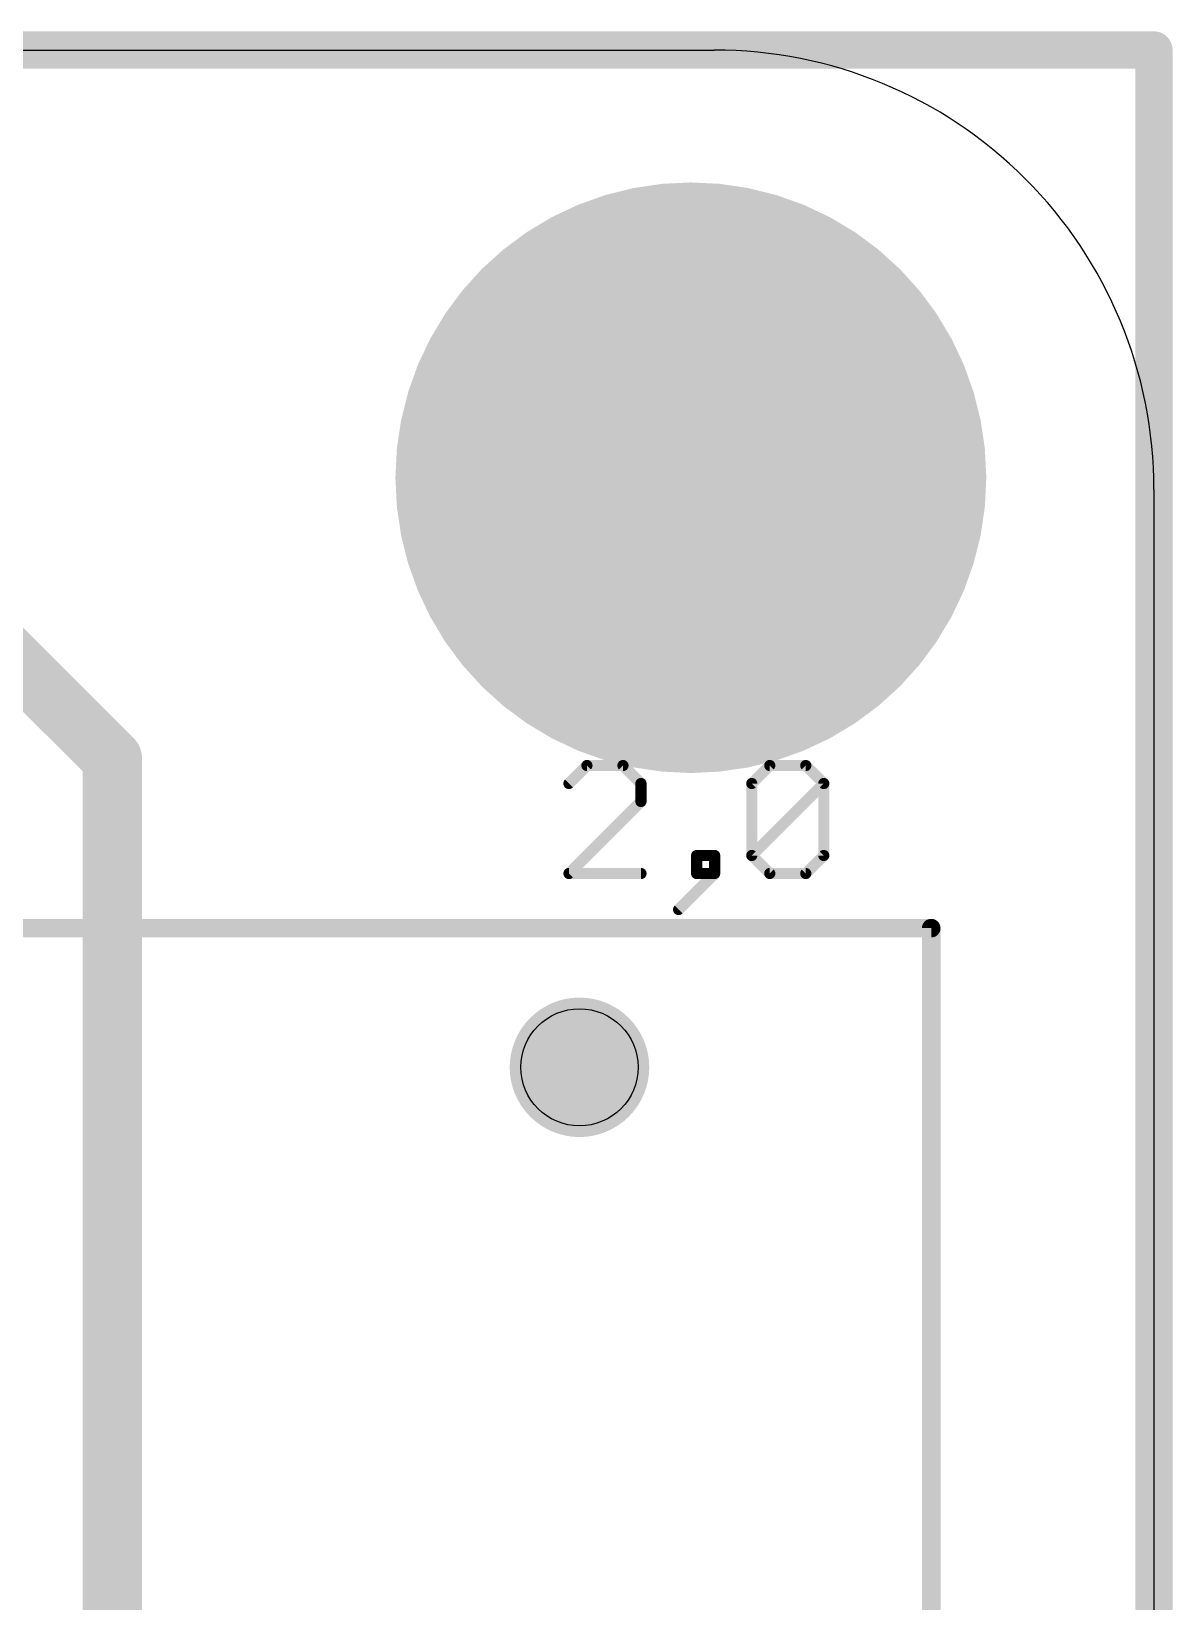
# Model space of a CAD drawing. Extents: x -0.1 to 32.1, y -0.1 to 23.1.
# Drawn here: x 24.34 to 32.13, y 12.41 to 23.13 of the extents above; entities that cross this region are included whole.
import ezdxf

# ---------------------------------------------------------------- set-up
doc = ezdxf.new("R2010")
doc.units = 0
for name, color, linetype in [('16', 132, 'CONTINUOUS'), ('17', 110, 'CONTINUOUS'), ('20', 53, 'CONTINUOUS'), ('21', 40, 'CONTINUOUS'), ('29', 253, 'CONTINUOUS'), ('39', 12, 'CONTINUOUS'), ('40', 132, 'CONTINUOUS'), ('41', 12, 'CONTINUOUS'), ('42', 132, 'CONTINUOUS'), ('43', 110, 'CONTINUOUS'), ('48', 253, 'CONTINUOUS')]:
    doc.layers.add(name, color=color, linetype=linetype)

# ---------------------------------------------------------------- blocks, each defined once
blk = doc.blocks.new('ROUNDP')
at = {"const_width": 0.5}
blk.add_lwpolyline([(0, -0.25, 1), (0, 0.25, 1), (0, -0.25)], format="xyb", dxfattribs=at)

msp = doc.modelspace()

# ---------------------------------------------------------------- linework, layer by layer
at = {"layer": '16'}
for points, const_width in [([(0, 23), (32, 23)], 0.254), ([(32, 23), (32, 0)], 0.254), ([(23.622, 19.431), (24.892, 18.161)], 0.4064), ([(24.892, 18.161), (24.892, 11.176)], 0.4064)]:
    msp.add_lwpolyline(points, dxfattribs=dict(at, const_width=const_width))
for points, const_width in [([(32.0635, 23, 1), (31.9365, 23)], 0.127), ([(32, 22.9365, 1), (32, 23.0635)], 0.127), ([(24.9936, 18.161, 1), (24.7904, 18.161)], 0.2032), ([(24.8202, 18.0892, 1), (24.9638, 18.2328)], 0.2032)]:
    msp.add_lwpolyline(points, format="xyb", dxfattribs=dict(at, const_width=const_width))
at = {"layer": '20'}
for p, q in [((3, 23), (29, 23)), ((32, 20), (32, 3))]:
    msp.add_line(p, q, dxfattribs=at)
msp.add_circle((28.08, 16.055), 0.4, dxfattribs=at)
msp.add_arc((29.0003, 20.0003), 2.9997, 359.9943, 90.0057, dxfattribs=at)
at = {"layer": '21'}
for points, const_width in [([(28.84, 18.33, 1), (28.84, 21.83, 1), (28.84, 18.33)], 0.1524), ([(30.5117, 17.005, 1), (30.4483, 17.005)], 0.0635), ([(30.48, 16.9733, 1), (30.48, 17.0368)], 0.0635)]:
    msp.add_lwpolyline(points, format="xyb", dxfattribs=dict(at, const_width=const_width))
at = {"layer": '21', "const_width": 0.127}
for points in [[(30.48, 17.005), (0.48, 17.005)], [(30.48, 17.005), (30.48, 5.68)]]:
    msp.add_lwpolyline(points, dxfattribs=at)
at = {"layer": '29', "const_width": 0.4762}
msp.add_lwpolyline([(28.08, 15.8169, 1), (28.08, 16.2931, 1), (28.08, 15.8169)], format="xyb", dxfattribs=at)
at = {"layer": '39', "const_width": 2.032}
msp.add_lwpolyline([(28.84, 19.08, 1), (28.84, 21.08, 1), (28.84, 19.08)], format="xyb", dxfattribs=at)
at = {"layer": '40', "const_width": 2.032}
msp.add_lwpolyline([(28.84, 19.08, 1), (28.84, 21.08, 1), (28.84, 19.08)], format="xyb", dxfattribs=at)
at = {"layer": '41', "const_width": 2.032}
msp.add_lwpolyline([(28.84, 19.08, 1), (28.84, 21.08, 1), (28.84, 19.08)], format="xyb", dxfattribs=at)
at = {"layer": '42', "const_width": 2.032}
msp.add_lwpolyline([(28.84, 19.08, 1), (28.84, 21.08, 1), (28.84, 19.08)], format="xyb", dxfattribs=at)
at = {"layer": '43', "const_width": 2.032}
msp.add_lwpolyline([(28.84, 19.08, 1), (28.84, 21.08, 1), (28.84, 19.08)], format="xyb", dxfattribs=at)
at = {"layer": '48', "const_width": 0.0762}
for points in [[(28.131, 18.1153), (28.0081, 17.9925)], [(28.3767, 18.1153), (28.131, 18.1153)], [(28.4996, 17.9925), (28.3767, 18.1153)], [(29.2555, 17.9925), (29.3783, 18.1153)], [(29.3783, 18.1153), (29.6241, 18.1153)], [(29.6241, 18.1153), (29.7469, 17.9925)], [(28.4996, 17.8696), (28.4996, 17.9925)], [(29.2555, 17.501), (29.2555, 17.9925)], [(29.2555, 17.501), (29.7469, 17.9925)], [(29.7469, 17.9925), (29.7469, 17.501)], [(28.0081, 17.3781), (28.4996, 17.8696)], [(29.0023, 17.501), (28.8794, 17.501)], [(28.8794, 17.501), (28.8794, 17.3781)], [(29.0023, 17.3781), (29.0023, 17.501)], [(29.3783, 17.3781), (29.2555, 17.501)], [(29.7469, 17.501), (29.6241, 17.3781)], [(28.4996, 17.3781), (28.0081, 17.3781)], [(28.7565, 17.1324), (29.0023, 17.3781)], [(28.8794, 17.3781), (29.0023, 17.3781)], [(29.6241, 17.3781), (29.3783, 17.3781)]]:
    msp.add_lwpolyline(points, dxfattribs=at)
at = {"layer": '48', "const_width": 0.0381}
for points in [[(28.131, 18.1344, 1), (28.131, 18.0963)], [(28.1444, 18.1019, 1), (28.1175, 18.1288)], [(28.3902, 18.1288, 1), (28.3632, 18.1019)], [(28.3767, 18.0963, 1), (28.3767, 18.1344)], [(29.3783, 18.1344, 1), (29.3783, 18.0963)], [(29.3918, 18.1019, 1), (29.3649, 18.1288)], [(29.6375, 18.1288, 1), (29.6106, 18.1019)], [(29.6241, 18.0963, 1), (29.6241, 18.1344)], [(27.9946, 18.0059, 1), (28.0216, 17.979)], [(28.5186, 17.9925, 1), (28.4805, 17.9925)], [(28.4861, 17.979, 1), (28.5131, 18.0059)], [(29.2745, 17.9925, 1), (29.2364, 17.9925)], [(29.242, 18.0059, 1), (29.2689, 17.979)], [(29.766, 17.9925, 1), (29.7279, 17.9925)], [(29.7604, 17.979, 1), (29.7335, 18.0059)], [(29.7335, 17.979, 1), (29.7604, 18.0059)], [(28.5131, 17.8561, 1), (28.4861, 17.8831)], [(28.4805, 17.8696, 1), (28.5186, 17.8696)], [(28.8984, 17.501, 1), (28.8603, 17.501)], [(28.8794, 17.52, 1), (28.8794, 17.4819)], [(29.0213, 17.501, 1), (28.9832, 17.501)], [(29.0023, 17.4819, 1), (29.0023, 17.52)], [(29.2364, 17.501, 1), (29.2745, 17.501)], [(29.2689, 17.5144, 1), (29.242, 17.4875)], [(29.242, 17.5144, 1), (29.2689, 17.4875)], [(29.7279, 17.501, 1), (29.766, 17.501)], [(29.7604, 17.4875, 1), (29.7335, 17.5144)], [(28.0081, 17.3971, 1), (28.0081, 17.359)], [(27.9946, 17.3916, 1), (28.0216, 17.3646)], [(28.4996, 17.359, 1), (28.4996, 17.3971)], [(28.8603, 17.3781, 1), (28.8984, 17.3781)], [(28.8794, 17.3971, 1), (28.8794, 17.359)], [(28.9832, 17.3781, 1), (29.0213, 17.3781)], [(29.0157, 17.3646, 1), (28.9888, 17.3916)], [(29.0023, 17.359, 1), (29.0023, 17.3971)], [(29.3783, 17.3971, 1), (29.3783, 17.359)], [(29.3649, 17.3646, 1), (29.3918, 17.3916)], [(29.6106, 17.3916, 1), (29.6375, 17.3646)], [(29.6241, 17.359, 1), (29.6241, 17.3971)], [(28.743, 17.1458, 1), (28.77, 17.1189)]]:
    msp.add_lwpolyline(points, format="xyb", dxfattribs=at)

# ---------------------------------------------------------------- block references
at = {"layer": '17', "xscale": 3, "yscale": 3}
msp.add_blockref('ROUNDP', (28.84, 20.08), dxfattribs=at)
msp.add_blockref('ROUNDP', (28.84, 20.08), dxfattribs=at)
at = {"layer": '29', "xscale": 3.1524, "yscale": 3.1524}
msp.add_blockref('ROUNDP', (28.84, 20.08), dxfattribs=at)

doc.saveas('drawing.dxf')
